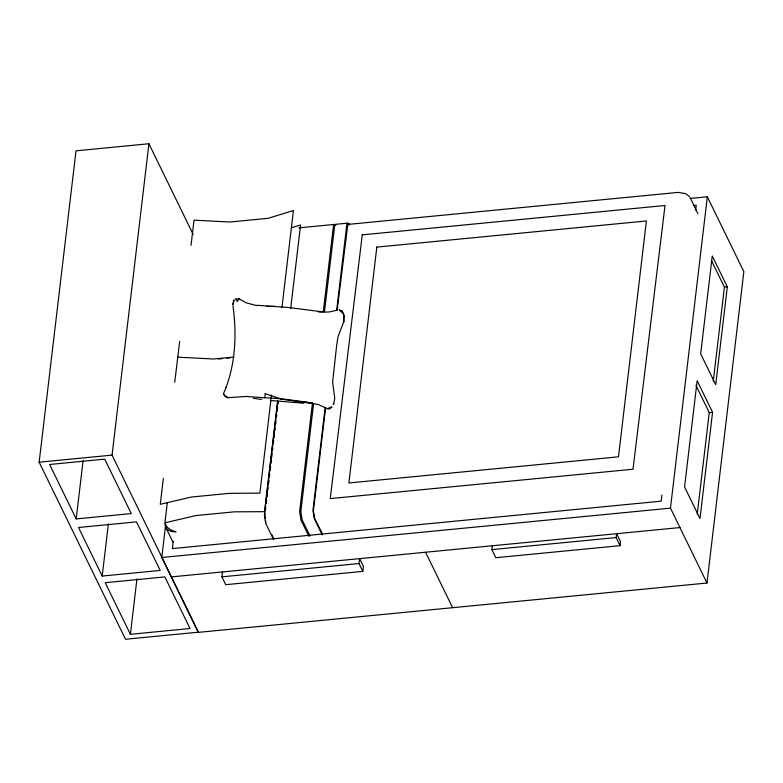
<?xml version="1.0" encoding="UTF-8"?>
<svg xmlns="http://www.w3.org/2000/svg" width="783" height="783" viewBox="0 0 783 783"><rect width="100%" height="100%" fill="white"/><g stroke="black" fill="none" stroke-linecap="round" stroke-linejoin="round"><path stroke-width="1.17" d="M343.806 321.656L338.011 336.7L336.7 345L332.609 382.29L334.752 398.107L334.126 401.914M232.61 304.685L233.98 299.82M233.08 304.704L234 300.76M343.502 321.666L343.717 315.138M343.972 321.744L344.187 315.099M148.927 143.749L112.057 455.119L198.412 632.175L125.505 639.251L39.15 462.195L76.02 150.825L148.927 143.749L193.176 234.469M76.186 518.923L49.632 464.485L104.726 459.141L131.28 513.579L76.186 518.923L83.086 460.658M102.201 576.063L78.515 527.497L136.506 521.87L160.202 570.435L102.201 576.063L108.387 523.847M130.389 634.308L105.216 582.709L164.87 576.914L190.034 628.524L130.389 634.308L136.947 578.882M163.353 478.344L160.29 504.291L191.346 497.029L229.664 493.319L259.878 493.153L271.495 395.053M174.726 382.319L179.669 341.359M191.032 245.333L194.018 220.17L229.859 222.02L268.178 218.3L293.429 210.529L281.958 307.435M167.308 502.764L164.929 522.809L195.995 515.557L234.313 511.837L264.527 511.681L277.711 400.328M690.293 198.432L707.333 196.778L743.85 271.652L706.98 583.022L198.285 632.37L161.768 557.496L165.644 524.786M173.249 541.317L172.387 548.589L661.195 501.169L661.919 495.11M362.842 571.384L359.015 563.545L359.593 558.641L363.42 566.481L362.842 571.384L225.719 584.686L221.902 576.846L222.48 571.942M277.867 401.17L264.39 514.999L265.711 523.396L273.619 539.624M265.094 513.159L264.977 518.317M265.388 510.731L265.819 507.09M266.249 503.449L266.68 499.799M266.964 497.371L267.394 493.73M267.835 490.089L268.119 487.662M268.549 484.021L268.98 480.37M269.411 476.73L269.704 474.302M270.135 470.661L270.566 467.02M270.996 463.379L271.28 460.952M271.711 457.301L272.141 453.66M272.572 450.019L272.866 447.592M273.296 443.951L273.727 440.31M274.011 437.883L274.441 434.232M274.872 430.591L275.166 428.164M275.596 424.523L276.027 420.882M276.458 417.241L276.742 414.814M277.172 411.163L277.603 407.522M278.043 403.881L278.327 401.454M290.669 308.639L300.574 224.975L291.393 227.804M312.515 402.599L299.615 511.583L300.936 519.981L308.854 536.208M323.271 311.771L333.45 225.798L334.214 224.437L335.858 225.034M313.591 403.685L300.829 511.465L302.15 519.863L310.068 536.091M324.485 311.654L334.674 225.68L335.437 224.32L347.583 223.145L349.218 223.742M325.16 407.356L312.975 510.291L314.296 518.679L322.214 534.916M336.631 310.479L346.82 224.506L347.583 223.145M325.62 407.669L313.396 510.868L314.531 517.964L322.332 533.967M337.121 310.538L347.809 224.427L678.127 192.393L685.546 193.597L689.569 196.68M620.097 545.653L616.152 537.559L616.603 533.703L620.557 541.797L620.097 545.653L495.825 557.711L491.871 549.617L492.331 545.761M695.666 210.079L696.244 205.234L693.807 205.469M706.98 583.022L670.463 508.147L707.333 196.778M697.252 514.049L709.261 412.641L695.96 385.383M713.254 381.341L724.412 287.136L711.434 260.533M727.309 286.852L715.721 384.678L700.677 353.818L712.256 255.992L727.309 286.852L724.412 287.136M712.569 412.318L699.992 518.561L684.567 486.948L697.154 380.704L712.569 412.318L709.261 412.641M223.684 393.232L226.101 387.409M226.052 387.389C235.752 361.648 236.701 332.119 232.952 305.977M333.157 404.361L333.636 402.883M333.607 404.488L334.096 402.971M331.669 406.827L327.93 408.491M331.992 407.18L329.359 408.883L327.891 408.971M335.838 310.489L329.212 311.967L322.958 312.123M298.989 227.853L334.214 224.437M233.911 357.028L213.553 359.006L177.712 357.156M218.428 358.996L222.02 358.653M226.816 358.183L230.408 357.841M39.15 462.195L112.057 455.119M161.768 557.496L670.463 508.147M171.232 576.905L679.928 527.566M491.871 549.617L616.152 537.559M221.902 576.846L359.015 563.545M266.523 306.437L274.804 306.349M228.098 397.686L246.058 396.443L264.771 397.793M256.853 305.272L287.782 307.406L322.43 311.84M318.241 311.849L321.774 312.055M303.873 403.225L270.996 400.534M305.634 402.247L318.25 404.557L327.451 408.657M253.3 398.322L261.581 399.418M280.334 398.596L311.096 402.746M280.285 399.066L311.027 403.206M256.804 305.654L246.165 302.825L239.001 298.695M347.809 224.427L349.228 224.946M227.647 397.343L225.044 395.816L224.183 394.378M227.51 397.793L224.711 396.159L223.478 393.653M165.536 526.959C167.317 530.874 172.094 532.166 176.067 531.745C171.379 530.923 166.662 528.085 165.047 523.406L165.536 526.959L172.906 542.071M690.146 197.737L697.947 213.739M425.58 552.23L452.633 607.696M271.662 534.417L273.747 538.684M265.457 520.499L265.946 522.682M265.231 393.722L264.781 397.666L280.314 398.704L265.231 393.722M376.829 247.105L348.905 482.974L618.482 456.822L646.406 220.963L376.829 247.105M362.265 234.861L330.269 498.595L633.016 469.223L665.012 205.498L362.265 234.861M238.893 298.881L237.386 301.533L235.282 298.861L238.893 298.881M342.161 311.096L339.156 309.823L343.766 314.13L342.161 311.096"/></g></svg>
